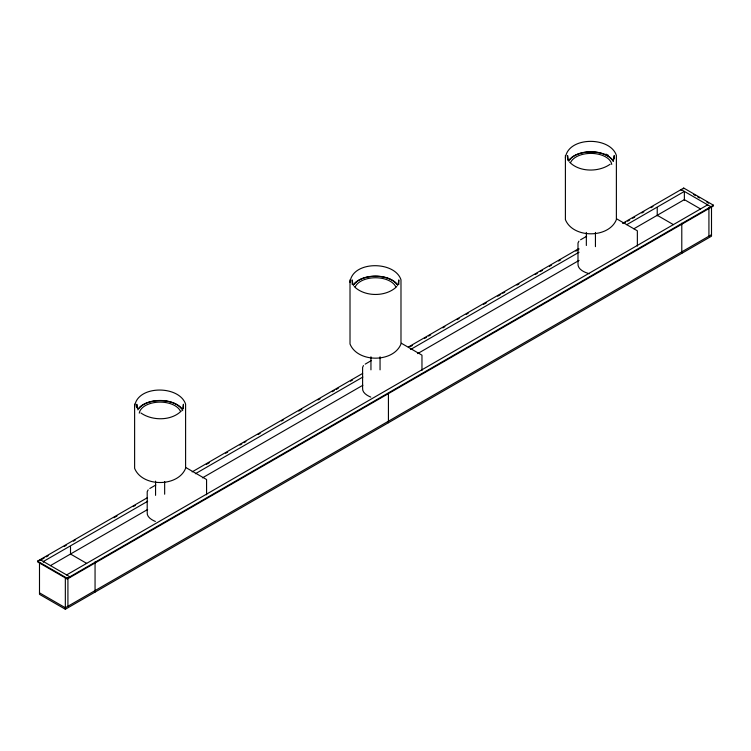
<?xml version="1.0" encoding="UTF-8"?>
<svg xmlns="http://www.w3.org/2000/svg" width="751" height="751" viewBox="0 0 751 751"><rect width="100%" height="100%" fill="white"/><g stroke="black" fill="none" stroke-linecap="round" stroke-linejoin="round"><path stroke-width="1.13" d="M134.617 404.16L134.617 468.333C142.183 487.249 178.034 487.249 185.6 468.333L185.6 404.16C179.217 384.944 136.748 384.934 134.617 406.732M155.56 495.36L155.56 481.128M164.657 494.214L164.657 481.588M350.013 279.804L350.013 343.977C357.57 362.893 393.43 362.893 400.987 343.977L400.987 279.804C394.782 260.606 352.097 260.569 350.013 282.376M370.947 369.858L370.947 356.772M380.053 369.858L380.053 356.772M565.4 155.448L565.4 219.621C572.966 238.536 608.817 238.536 616.383 219.621L616.383 155.448C610.131 136.147 567.709 136.4 565.4 158.02M586.343 245.502L586.343 232.416M595.44 246.647L595.44 232.416M182.728 408.807L183.413 404.263L183.413 408.788M398.124 284.451L398.809 279.907L398.809 284.432M613.511 160.094L614.196 155.56L614.196 158.808M148.144 489.849L147.205 491.745L147.205 512.342C146.605 517.017 151.824 519.992 155.373 521.457M363.465 365.587L362.602 367.399L362.602 387.985C362.001 392.66 367.22 395.636 370.769 397.101M181.385 410.91C171.359 421.067 152.209 420.954 140.869 412.956M396.781 286.553C386.202 297.096 364.798 297.096 354.219 286.553M578.927 241.146L577.998 243.014L577.988 263.629C577.481 269.562 584.916 272.538 589.404 273.74M610.131 164.253C598.791 172.242 579.641 172.355 569.615 162.197M149.806 488.488L155.842 484.996M365.193 364.132L371.238 360.64M580.589 239.776L586.625 236.283M622.532 223.385L683.729 188.06L713.45 205.22L713.45 205.962L67.271 579.03L37.55 561.87L37.55 561.128L147.468 497.669M192.134 471.881L362.667 373.416M408.347 347.046L578.88 248.59M41.136 559.795L44.159 558.059M46.168 556.895L48.177 555.74M64.257 546.446L66.266 545.292M73.363 541.189L75.391 540.025M113.964 517.749L117.015 515.993M133.256 506.615L135.283 505.442M206.347 464.418L209.388 462.663M225.629 453.285L227.656 452.111M239.841 445.08L241.869 443.907M243.906 442.733L245.934 441.56M258.109 434.529L260.146 433.355M281.456 421.048L283.493 419.875M298.72 411.088L301.761 409.333M318.002 399.954L320.039 398.781M332.214 391.75L334.242 390.576M336.279 389.403L338.307 388.229M350.482 381.198L352.519 380.025M410.375 346.624L412.412 345.451M424.587 338.419L426.615 337.246M428.652 336.072L430.68 334.899M442.865 327.868L444.892 326.694M457.068 319.663L459.105 318.49M466.211 314.387L468.239 313.214M483.466 304.427L486.507 302.662M497.678 296.223L500.72 294.458M502.748 293.284L504.785 292.12M516.96 285.08L518.997 283.916M535.238 274.537L537.265 273.364M540.307 271.609L542.344 270.435M549.45 266.333L551.478 265.159M558.584 261.057L560.612 259.884M575.839 251.097L578.88 249.332M623.546 223.545L625.583 222.371M627.611 221.207L629.638 220.034M632.689 218.269L634.717 217.105M641.823 213.002L643.851 211.829M650.957 207.727L652.985 206.553M147.656 501.292L43.37 561.495L43.37 562.246M195.363 473.74L362.855 377.04M410.562 349.497L579.068 252.214M626.775 224.671L684.368 191.421L684.368 200.198M50.401 565.644L147.656 509.497M202.47 477.852L362.855 385.254M417.669 353.599L579.068 260.419M633.882 228.773L684.368 199.625L700.552 208.966M66.632 574.928L707.63 204.845L707.63 205.596M37.55 561.128L67.271 578.289L713.45 205.22M711.507 234.688L65.337 607.756L39.493 592.839M39.493 562.987L39.493 594.332L65.337 609.249L711.507 236.18L711.507 207.145M693.614 194.518L695.614 195.673M697.595 196.809L699.585 197.964M706.785 202.122L708.672 203.211M657.228 215.293L673.412 224.633M616.749 218.898L637.355 230.81L637.364 246.112M401.363 343.254L421.968 355.167L421.968 370.468M185.966 467.61L206.572 479.523L206.581 494.825M70.51 554.041L86.684 563.381M568.272 160.094L567.587 155.56L567.587 160.085M352.876 284.451L352.191 279.907L352.191 284.432M137.489 408.807L136.804 404.263L136.804 407.521M710.868 207.454L710.868 206.713L681.138 189.552L681.138 190.294M708.925 207.483L708.925 236.18M683.729 188.06L683.729 188.801M681.786 223.16L681.786 253.35M657.228 207.83L657.228 215.866M388.427 393.674L388.427 422.719M95.058 561.898L95.058 592.088M70.51 546.578L70.51 554.613M69.862 577.538L69.862 576.796L40.132 559.636L40.132 560.377M67.919 577.566L67.919 606.264M67.271 578.289L67.271 579.03M65.337 577.913L65.337 609.249M570.694 162.338A20.915 12.072 0 0 1 592.717 153.439A20.915 12.072 0 0 1 611.727 164.413M569.389 159.681A23.722 13.696 0 0 1 570.704 158.273M571.455 157.607A23.722 13.696 0 0 1 594.332 151.918A23.722 13.696 0 0 1 613.407 161.155M568.685 161.165A23.394 13.509 0 0 1 590.896 151.909A23.394 13.509 0 0 1 613.098 161.165M605.907 154.115A24.67 14.241 0 0 1 608.338 155.344M355.298 286.694A20.915 12.072 0 0 1 375.5 277.748A20.915 12.072 0 0 1 395.702 286.694M354.003 284.038A23.722 13.696 0 0 1 375.5 276.124A23.722 13.696 0 0 1 396.997 284.038M353.289 285.521A23.394 13.509 0 0 1 375.5 276.265A23.394 13.509 0 0 1 397.711 285.521M139.273 413.125A20.915 12.072 0 0 1 158.283 402.151A20.915 12.072 0 0 1 180.306 411.05M138.606 408.394A23.722 13.696 0 0 1 160.104 400.48A23.722 13.696 0 0 1 181.611 408.394M137.902 409.877A23.394 13.509 0 0 1 160.789 400.621A23.394 13.509 0 0 1 182.709 410.628"/></g></svg>
